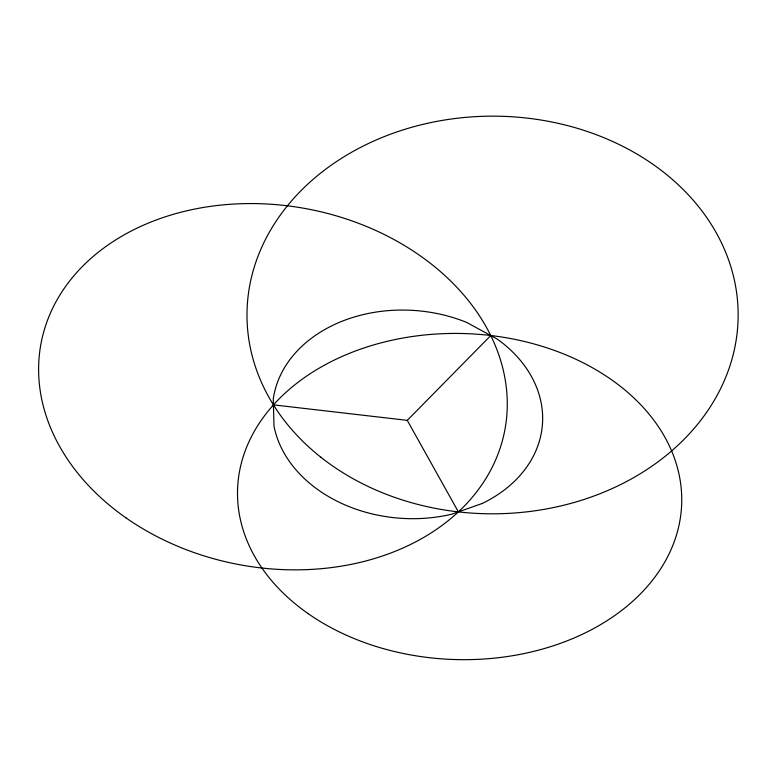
<?xml version="1.0" encoding="UTF-8"?>
<svg xmlns="http://www.w3.org/2000/svg" width="777" height="777" viewBox="0 0 777 777"><rect width="100%" height="100%" fill="white"/><g stroke="black" fill="none" stroke-linecap="round" stroke-linejoin="round"><path stroke-width="1.17" d="M273.426 404.856L407.274 420.357L490.753 335.557M407.274 420.357L458.381 511.878M482.031 503.554L451.952 514.141A135.247 104.118 4.2 0 1 273.99 426.126L273.271 398.951A135.247 104.118 4.2 0 1 466.53 322.348L497.319 339.141A135.247 104.118 4.2 0 1 482.031 503.554M126.204 518.016A235.917 181.099 10.4 0 0 504.535 431.623A235.917 181.099 10.4 0 0 188.083 210.489A235.917 181.099 10.4 0 0 126.204 518.016M320.911 457.274A245.581 198.825 -0.1 0 0 730.506 364.054A245.581 198.825 -0.1 0 0 426.35 123.562A245.581 198.825 -0.1 0 0 320.911 457.274M308.1 613.607A222.173 163.053 1.8 0 0 676.019 536.48A222.173 163.053 1.8 0 0 394.658 339.646A222.173 163.053 1.8 0 0 308.1 613.607"/></g></svg>
